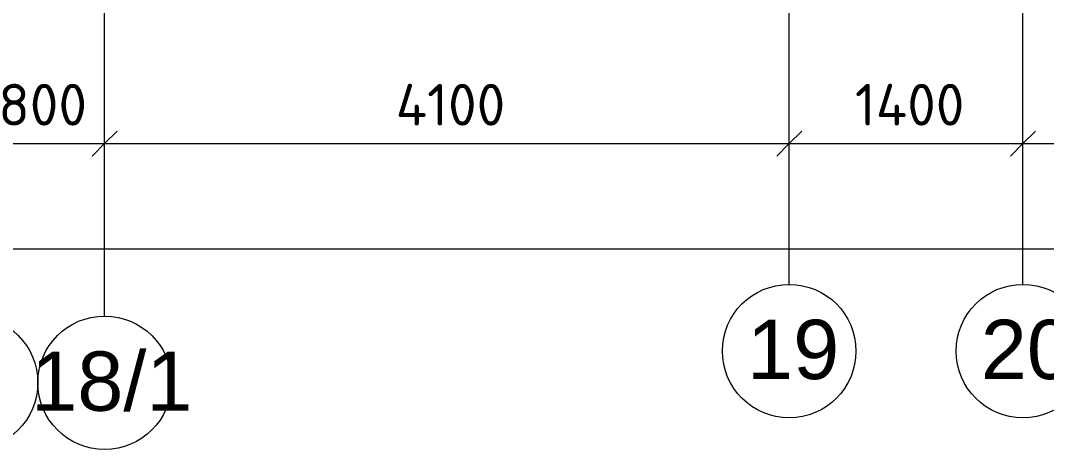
# Model space of a CAD drawing. Header units: millimetres. Extents: x -3817 to 677485, y -22715 to 103890.
# Drawn here: x 618142 to 624286, y -1020 to 1553 of the extents above; entities that cross this region are included whole.
import ezdxf

# ---------------------------------------------------------------- set-up
doc = ezdxf.new("R2010")
doc.units = ezdxf.units.MM
doc.layers.add('PDF _Геометрия', color=7, linetype='Continuous', true_color=0x1d1d1d)
doc.layers.add('PDF _Текст', color=7, linetype='Continuous')
doc.styles.add('PDF ArialMT', font='arial.ttf')
doc.styles.add('PDF ISOCPEUR', font='isocpeur.ttf')

msp = doc.modelspace()

# ---------------------------------------------------------------- linework, layer by layer
at = {"layer": 'PDF _Геометрия', "color": 253, "lineweight": 9, "true_color": 0xaaaaaa}
for points in [[(622745.5, -29.4), (622745.5, 2470.6), (622745.5, 4304)], [(624145.5, -29.4), (624145.5, 2470.6), (624145.5, 4304)], [(618645.5, -219.5), (618645.5, 2280.5), (618645.5, 4208.9)]]:
    msp.add_lwpolyline(points, dxfattribs=at)
at = {"layer": 'PDF _Геометрия', "color": 7, "lineweight": 9}
for points in [[(618645.5, 621.1), (618645.5, 815.1), (618645.5, 935.1)], [(622745.5, 621.1), (622745.5, 815.1), (622745.5, 935.1)], [(624145.5, 621.1), (624145.5, 815.1), (624145.5, 935.1)], [(590375.5, 815.1), (590945.5, 815.1), (594545.5, 815.1), (595345.5, 815.1), (599845.5, 815.1), (600645.5, 815.1), (604345.5, 815.1), (606645.5, 815.1), (608845.5, 815.1), (612645.5, 815.1), (613345.5, 815.1), (617845.5, 815.1), (618645.5, 815.1), (622745.5, 815.1), (624145.5, 815.1), (627045.5, 815.1), (627745.5, 815.1), (632845.5, 815.1), (636865.5, 815.1)], [(590375.5, 184.1), (636865.5, 184.1)]]:
    msp.add_lwpolyline(points, dxfattribs=at)
at = {"layer": 'PDF _Геометрия', "color": 7, "lineweight": 20}
for points in [[(618720.5, 890.1), (618645.5, 815.1), (618570.5, 740.1)], [(622820.5, 890.1), (622745.5, 815.1), (622670.5, 740.1)], [(624220.5, 890.1), (624145.5, 815.1), (624070.5, 740.1)]]:
    msp.add_lwpolyline(points, dxfattribs=at)
at = {"layer": 'PDF _Геометрия', "color": 253, "lineweight": 9, "true_color": 0xaaaaaa}
for centre in [(622745.5, -429.4), (624145.5, -429.4), (617845.5, -619.5), (618645.5, -619.5)]:
    msp.add_circle(centre, 400, dxfattribs=at)
at = {"layer": 'PDF _Геометрия', "color": 253, "lineweight": 20, "true_color": 0xaaaaaa}
for centre in [(622745.5, -429.4), (624145.5, -429.4), (617845.5, -619.5), (618645.5, -619.5)]:
    msp.add_circle(centre, 400, dxfattribs=at)

# ---------------------------------------------------------------- texts
at = {"layer": 'PDF _Текст', "char_height": 250.11, "attachment_point": 4, "style": 'PDF ISOCPEUR'}
for s, insert in [('800', (618008.4, 1047.8)), ('4100', (620389, 1047.8)), ('1400', (623139, 1047.8))]:
    msp.add_mtext(s, dxfattribs=dict(at, insert=insert))
at = {"layer": 'PDF _Текст', "color": 9, "true_color": 0xbebebe, "char_height": 355.6, "attachment_point": 4, "style": 'PDF ArialMT'}
for s, insert in [('19', (622492.8, -422.2)), ('20', (623892.8, -422.2)), ('18/1', (618205.2, -612.3))]:
    msp.add_mtext(s, dxfattribs=dict(at, insert=insert))

doc.saveas('drawing.dxf')
